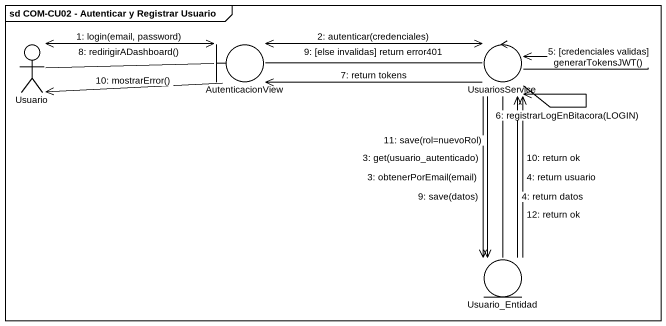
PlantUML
@startuml
mainframe sd COM-CU02 - Autenticar y Registrar Usuario
actor Usuario
boundary AutenticacionView
control UsuariosService
entity Usuario_Entidad
Usuario -right-> AutenticacionView : 1: login(email, password)
Usuario -right- AutenticacionView
AutenticacionView -left-> Usuario : 8: redirigirADashboard()
AutenticacionView -left-> Usuario : 10: mostrarError()
AutenticacionView -right-> UsuariosService : 2: autenticar(credenciales)
AutenticacionView -right- UsuariosService
UsuariosService -left-> AutenticacionView : 7: return tokens
UsuariosService -left-> AutenticacionView : 9: [else invalidas] return error401
UsuariosService --> UsuariosService : 5: [credenciales validas] generarTokensJWT()
UsuariosService --> UsuariosService : 6: registrarLogEnBitacora(LOGIN)
UsuariosService --> Usuario_Entidad : 3: obtenerPorEmail(email)
UsuariosService --> Usuario_Entidad : 3: get(usuario_autenticado)
UsuariosService --> Usuario_Entidad : 9: save(datos)
UsuariosService --> Usuario_Entidad : 11: save(rol=nuevoRol)
UsuariosService -- Usuario_Entidad
Usuario_Entidad -up-> UsuariosService : 4: return usuario
Usuario_Entidad -up-> UsuariosService : 4: return datos
Usuario_Entidad -up-> UsuariosService : 10: return ok
Usuario_Entidad -up-> UsuariosService : 12: return ok
@enduml
